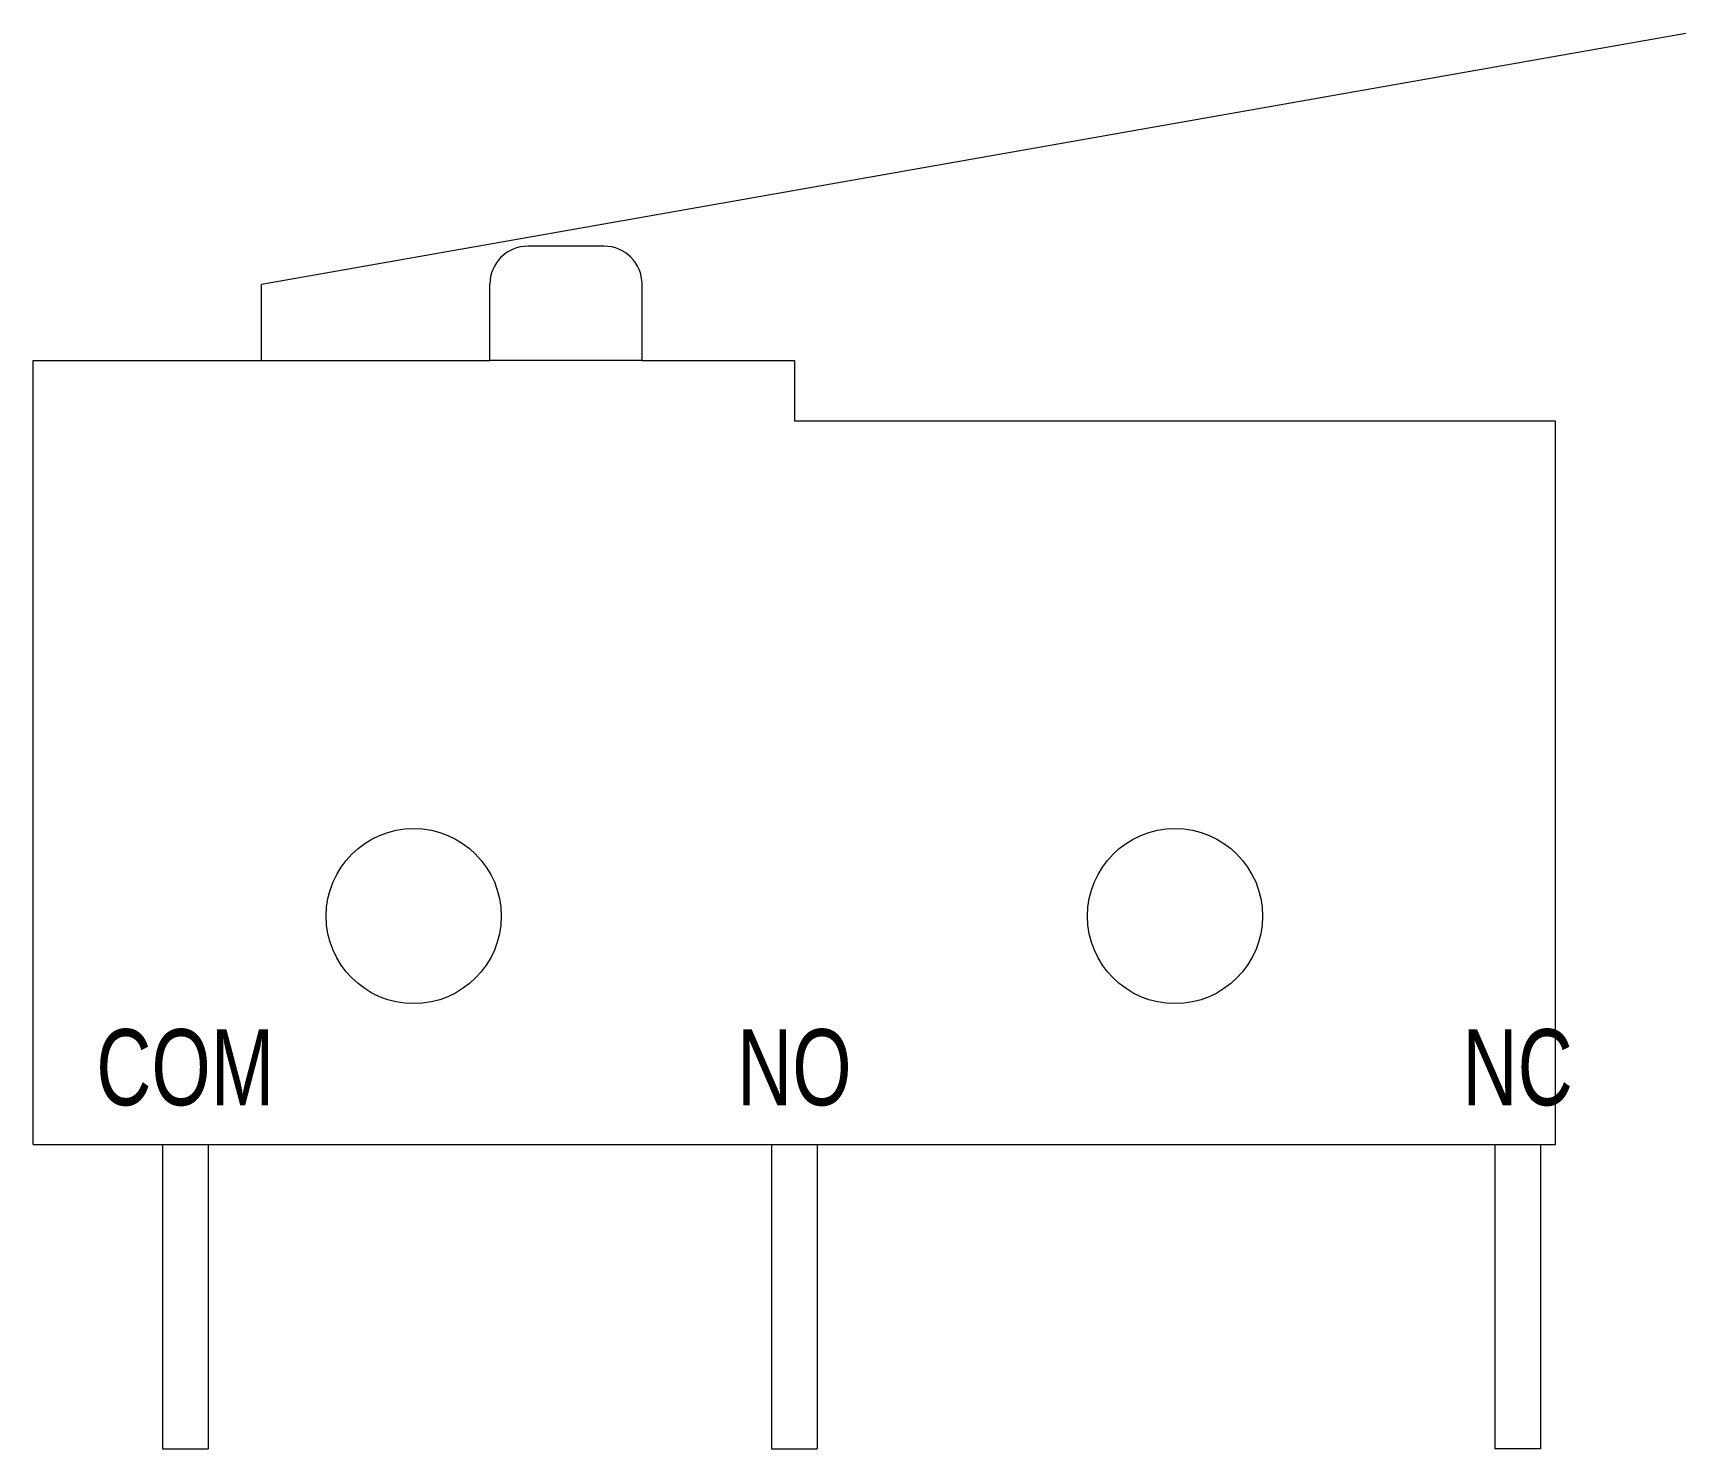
# Model space of a CAD drawing. Header units: millimetres. Extents: x 0 to 21.7, y -4 to 14.6.
import ezdxf

# ---------------------------------------------------------------- set-up
doc = ezdxf.new("R2010")
doc.units = ezdxf.units.MM
for name, color, linetype, lineweight in [('MaplinMicroswitch_SwitchArm', 3, 'CONTINUOUS', 0), ('MaplinMicroswitch_SwitchBody', 2, 'CONTINUOUS', 0), ('MaplinMicroswitch_SwitchMountingHoles', 1, 'CONTINUOUS', 0), ('MaplinMicroswitch_SwitchPins', 4, 'CONTINUOUS', 0)]:
    doc.layers.add(name, color=color, linetype=linetype, lineweight=lineweight)
doc.styles.get("Standard").update_dxf_attribs({"font": 'txt', "width": 0.75})

msp = doc.modelspace()

# ---------------------------------------------------------------- linework, layer by layer
at = {"layer": 'MaplinMicroswitch_SwitchArm'}
for p, q in [((3, 11.3), (21.711, 14.599)), ((3, 10.3), (3, 11.3))]:
    msp.add_line(p, q, dxfattribs=at)
at = {"layer": 'MaplinMicroswitch_SwitchBody'}
for p, q in [((7.5, 11.8), (6.5, 11.8)), ((6, 10.3), (6, 11.3)), ((8, 10.3), (8, 11.3)), ((0, 0), (0, 10.3)), ((0, 10.3), (6, 10.3)), ((8, 10.3), (6, 10.3)), ((8, 10.3), (10, 10.3)), ((10, 10.3), (10, 9.5)), ((20, 9.5), (10, 9.5)), ((20, 0), (20, 9.5)), ((0, 0), (20, 0))]:
    msp.add_line(p, q, dxfattribs=at)
for centre, start, end in [((6.5, 11.3), 90, 180), ((7.5, 11.3), 0, 90)]:
    msp.add_arc(centre, 0.5, start, end, dxfattribs=at)
at = {"layer": 'MaplinMicroswitch_SwitchMountingHoles'}
for centre in [(5, 3), (15, 3)]:
    msp.add_circle(centre, 1.15, dxfattribs=at)
at = {"layer": 'MaplinMicroswitch_SwitchPins'}
for p, q in [((1.7, 0), (1.7, -4)), ((9.7, 0), (9.7, -4)), ((19.2, 0), (19.2, -4)), ((2.3, 0), (2.3, -4)), ((10.3, 0), (10.3, -4)), ((19.8, 0), (19.8, -4)), ((1.7, -4), (2.3, -4)), ((9.7, -4), (10.3, -4)), ((19.8, -4), (19.2, -4))]:
    msp.add_line(p, q, dxfattribs=at)

# ---------------------------------------------------------------- texts
at = {"layer": 'MaplinMicroswitch_SwitchPins', "char_height": 1, "width": 100, "attachment_point": 8}
for s, insert in [('COM', (2, 0.5)), ('NO', (10, 0.5)), ('NC', (19.5, 0.5))]:
    msp.add_mtext(s, dxfattribs=dict(at, insert=insert))

doc.saveas('drawing.dxf')
